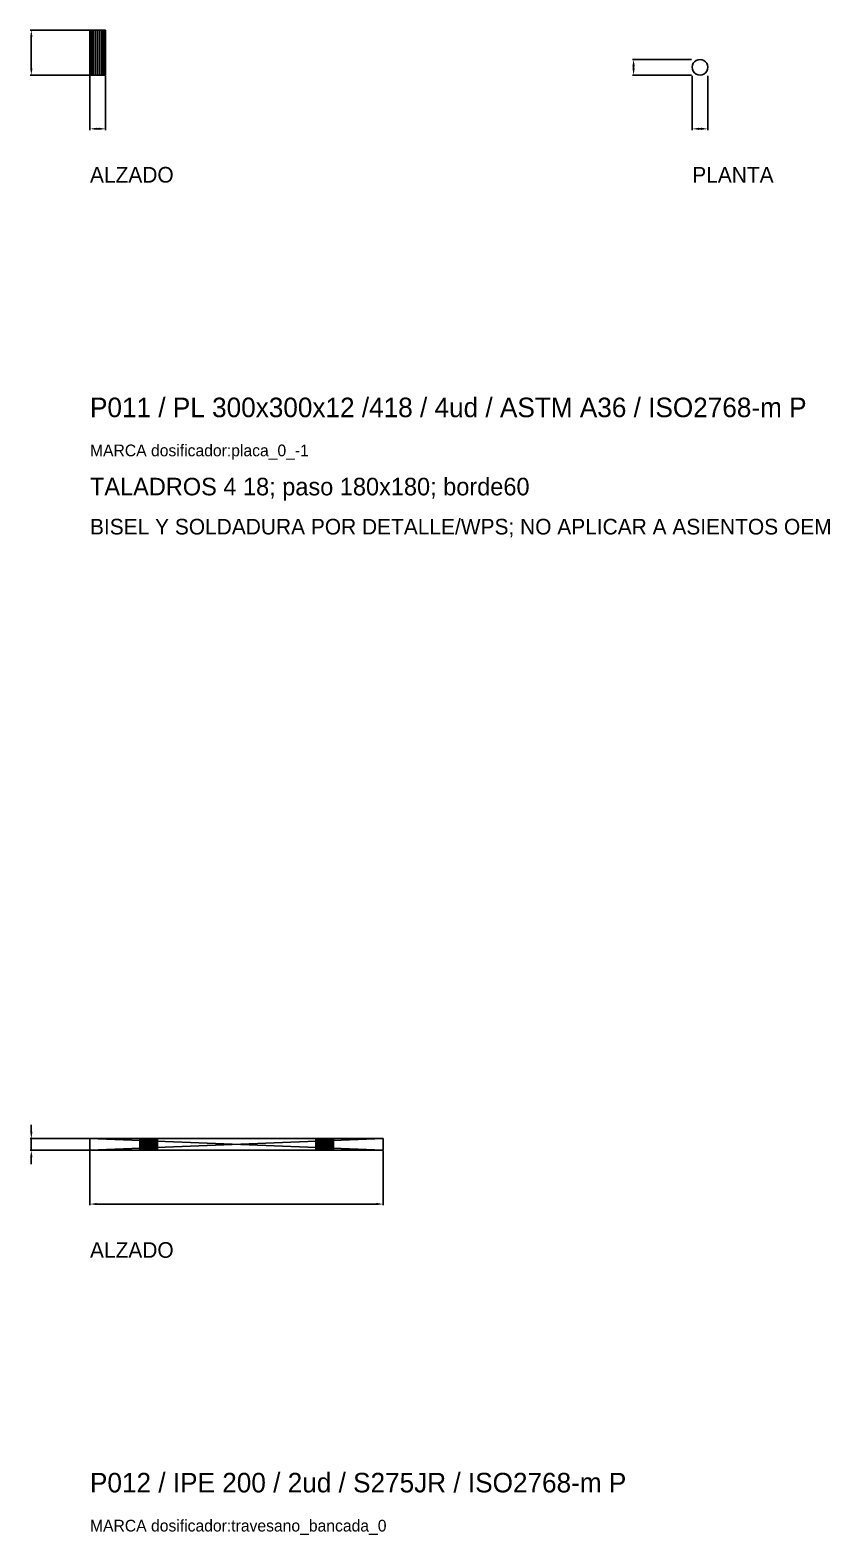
# Model space of a CAD drawing. Header units: millimetres. Extents: x -61 to 13940, y -87340 to 371.
# Drawn here: x -61 to 757, y -11875 to -10335 of the extents above; entities that cross this region are included whole.
import ezdxf

# ---------------------------------------------------------------- set-up
doc = ezdxf.new("R2010")
doc.units = ezdxf.units.MM
for name, color, linetype in [('R18_COTAS_P', 1, 'Continuous'), ('R18_PIEZAS_P', 3, 'Continuous'), ('R18_TEXTOS', 7, 'Continuous')]:
    doc.layers.add(name, color=color, linetype=linetype)
doc.dimstyles.get("Standard").update_dxf_attribs({"dimtxt": 2.5, "dimasz": 2.5, "dimexe": 1.25, "dimexo": 0.625, "dimtad": 1, "dimcen": 2.5, "dimazin": 3, "dimtfac": 1, "dimtmove": 0, "dimatfit": 3, "dimarcsym": 0})

# ---------------------------------------------------------------- blocks, each defined once
blk = doc.blocks.new('*D57')
at = {"layer": 'Defpoints', "color": 0, "transparency": 16777216}
for p in [(0, -10381.2), (16, -10381.2), (16, -10436.2)]:
    blk.add_point(p, dxfattribs=at)
at = {"layer": 'R18_COTAS_P', "color": 0, "lineweight": -2, "transparency": 16777216}
for p, q in [((0, -10381.8), (0, -10437.4)), ((16, -10381.8), (16, -10437.4)), ((7, -10436.2), (9, -10436.2))]:
    blk.add_line(p, q, dxfattribs=at)
at = {"layer": 'R18_COTAS_P', "color": 0, "transparency": 16777216}
for points in [[(7, -10435), (7, -10437.3), (0, -10436.2)], [(9, -10435), (9, -10437.3), (16, -10436.2)]]:
    blk.add_solid(points, dxfattribs=at)
blk = doc.blocks.new('*D58')
at = {"layer": 'Defpoints', "color": 0, "transparency": 16777216}
for p in [(-60, -10335.2), (0, -10335.2), (0, -10381.2)]:
    blk.add_point(p, dxfattribs=at)
at = {"layer": 'R18_COTAS_P', "color": 0, "lineweight": -2, "transparency": 16777216}
for p, q in [((-0.6, -10335.2), (-61.3, -10335.2)), ((-60, -10374.2), (-60, -10342.2)), ((-0.6, -10381.2), (-61.3, -10381.2))]:
    blk.add_line(p, q, dxfattribs=at)
at = {"layer": 'R18_COTAS_P', "color": 0, "transparency": 16777216}
for points in [[(-61.2, -10342.2), (-58.8, -10342.2), (-60, -10335.2)], [(-61.2, -10374.2), (-58.8, -10374.2), (-60, -10381.2)]]:
    blk.add_solid(points, dxfattribs=at)
blk = doc.blocks.new('*D59')
at = {"layer": 'Defpoints', "color": 0, "transparency": 16777216}
for p in [(616, -10381.2), (632, -10381.2), (632, -10436.2)]:
    blk.add_point(p, dxfattribs=at)
at = {"layer": 'R18_COTAS_P', "color": 0, "lineweight": -2, "transparency": 16777216}
for p, q in [((616, -10381.8), (616, -10437.4)), ((632, -10381.8), (632, -10437.4)), ((623, -10436.2), (625, -10436.2))]:
    blk.add_line(p, q, dxfattribs=at)
at = {"layer": 'R18_COTAS_P', "color": 0, "transparency": 16777216}
for points in [[(623, -10435), (623, -10437.3), (616, -10436.2)], [(625, -10435), (625, -10437.3), (632, -10436.2)]]:
    blk.add_solid(points, dxfattribs=at)
blk = doc.blocks.new('*D60')
at = {"layer": 'Defpoints', "color": 0, "transparency": 16777216}
for p in [(556, -10365.2), (616, -10365.2), (616, -10381.2)]:
    blk.add_point(p, dxfattribs=at)
at = {"layer": 'R18_COTAS_P', "color": 0, "lineweight": -2, "transparency": 16777216}
for p, q in [((615.4, -10365.2), (554.8, -10365.2)), ((556, -10374.2), (556, -10372.2)), ((615.4, -10381.2), (554.8, -10381.2))]:
    blk.add_line(p, q, dxfattribs=at)
at = {"layer": 'R18_COTAS_P', "color": 0, "transparency": 16777216}
for points in [[(554.8, -10372.2), (557.2, -10372.2), (556, -10365.2)], [(554.8, -10374.2), (557.2, -10374.2), (556, -10381.2)]]:
    blk.add_solid(points, dxfattribs=at)
blk = doc.blocks.new('*D63')
at = {"layer": 'Defpoints', "color": 0, "transparency": 16777216}
for p in [(0, -11481.2), (300, -11481.2), (300, -11536.2)]:
    blk.add_point(p, dxfattribs=at)
at = {"layer": 'R18_COTAS_P', "color": 0, "lineweight": -2, "transparency": 16777216}
for p, q in [((0, -11481.8), (0, -11537.4)), ((300, -11481.8), (300, -11537.4)), ((7, -11536.2), (293, -11536.2))]:
    blk.add_line(p, q, dxfattribs=at)
at = {"layer": 'R18_COTAS_P', "color": 0, "transparency": 16777216}
for points in [[(7, -11535), (7, -11537.3), (0, -11536.2)], [(293, -11535), (293, -11537.3), (300, -11536.2)]]:
    blk.add_solid(points, dxfattribs=at)
blk = doc.blocks.new('*D64')
at = {"layer": 'Defpoints', "color": 0, "transparency": 16777216}
for p in [(-60, -11469.2), (0, -11469.2), (0, -11481.2)]:
    blk.add_point(p, dxfattribs=at)
at = {"layer": 'R18_COTAS_P', "color": 0, "lineweight": -2, "transparency": 16777216}
for p, q in [((-60, -11462.2), (-60, -11455.2)), ((-0.6, -11469.2), (-61.3, -11469.2)), ((-0.6, -11481.2), (-61.3, -11481.2)), ((-60, -11481.2), (-60, -11469.2)), ((-60, -11488.2), (-60, -11495.2))]:
    blk.add_line(p, q, dxfattribs=at)
at = {"layer": 'R18_COTAS_P', "color": 0, "transparency": 16777216}
for points in [[(-61.2, -11462.2), (-58.8, -11462.2), (-60, -11469.2)], [(-61.2, -11488.2), (-58.8, -11488.2), (-60, -11481.2)]]:
    blk.add_solid(points, dxfattribs=at)

msp = doc.modelspace()

# ---------------------------------------------------------------- linework, layer by layer
at = {"layer": 'R18_PIEZAS_P'}
for p, q in [((0.273, -10335.168), (0, -10335.168)), ((0, -10381.168), (0, -10335.168)), ((1.072, -10335.168), (0.273, -10335.168)), ((0.273, -10381.168), (0.273, -10335.168)), ((2.343, -10335.168), (1.072, -10335.168)), ((1.072, -10381.168), (1.072, -10335.168)), ((4, -10335.168), (2.343, -10335.168)), ((2.343, -10381.168), (2.343, -10335.168)), ((5.929, -10335.168), (4, -10335.168)), ((4, -10381.168), (4, -10335.168)), ((8, -10335.168), (5.929, -10335.168)), ((5.929, -10381.168), (5.929, -10335.168)), ((10.071, -10335.168), (8, -10335.168)), ((8, -10381.168), (8, -10335.168)), ((12, -10335.168), (10.071, -10335.168)), ((10.071, -10381.168), (10.071, -10335.168)), ((13.657, -10335.168), (12, -10335.168)), ((12, -10381.168), (12, -10335.168)), ((14.928, -10335.168), (13.657, -10335.168)), ((13.657, -10381.168), (13.657, -10335.168)), ((15.727, -10335.168), (14.928, -10335.168)), ((14.928, -10381.168), (14.928, -10335.168)), ((16, -10335.168), (15.727, -10335.168)), ((15.727, -10381.168), (15.727, -10335.168)), ((16, -10335.168), (16, -10381.168)), ((616, -10373.168), (616.273, -10371.097)), ((616.273, -10375.238), (616, -10373.168)), ((616.273, -10371.097), (617.072, -10369.168)), ((617.072, -10377.168), (616.273, -10375.238)), ((617.072, -10369.168), (618.343, -10367.511)), ((618.343, -10367.511), (620, -10366.24)), ((620, -10366.24), (621.929, -10365.44)), ((621.929, -10365.44), (624, -10365.168)), ((624, -10365.168), (626.071, -10365.44)), ((626.071, -10365.44), (628, -10366.24)), ((628, -10366.24), (629.657, -10367.511)), ((629.657, -10367.511), (630.928, -10369.168)), ((630.928, -10369.168), (631.727, -10371.097)), ((631.727, -10375.238), (630.928, -10377.168)), ((631.727, -10371.097), (632, -10373.168)), ((632, -10373.168), (631.727, -10375.238)), ((0.273, -10381.168), (0, -10381.168)), ((1.072, -10381.168), (0.273, -10381.168)), ((2.343, -10381.168), (1.072, -10381.168)), ((4, -10381.168), (2.343, -10381.168)), ((5.929, -10381.168), (4, -10381.168)), ((8, -10381.168), (5.929, -10381.168)), ((10.071, -10381.168), (8, -10381.168)), ((12, -10381.168), (10.071, -10381.168)), ((13.657, -10381.168), (12, -10381.168)), ((14.928, -10381.168), (13.657, -10381.168)), ((15.727, -10381.168), (14.928, -10381.168)), ((15.727, -10381.168), (16, -10381.168)), ((618.343, -10378.825), (617.072, -10377.168)), ((620, -10380.096), (618.343, -10378.825)), ((621.929, -10380.895), (620, -10380.096)), ((624, -10381.168), (621.929, -10380.895)), ((626.071, -10380.895), (624, -10381.168)), ((628, -10380.096), (626.071, -10380.895)), ((629.657, -10378.825), (628, -10380.096)), ((630.928, -10377.168), (629.657, -10378.825)), ((51, -11469.168), (0, -11469.168)), ((0, -11469.168), (51.173, -11469.168)), ((0, -11469.168), (51.685, -11469.168)), ((0, -11469.168), (52.517, -11469.168)), ((0, -11469.168), (53.636, -11469.168)), ((0, -11469.168), (55, -11469.168)), ((0, -11469.168), (56.556, -11469.168)), ((0, -11469.168), (58.244, -11469.168)), ((0, -11469.168), (60, -11469.168)), ((0, -11469.168), (61.756, -11469.168)), ((300, -11469.168), (0, -11469.168)), ((0, -11469.168), (63.444, -11469.168)), ((0, -11469.168), (65, -11469.168)), ((0, -11469.168), (66.364, -11469.168)), ((300, -11481.168), (0, -11469.168)), ((0, -11469.168), (0, -11481.168)), ((0, -11481.168), (300, -11469.168)), ((0, -11481.168), (51, -11481.168)), ((51.173, -11481.168), (0, -11481.168)), ((51.685, -11481.168), (0, -11481.168)), ((52.517, -11481.168), (0, -11481.168)), ((53.636, -11481.168), (0, -11481.168)), ((55, -11481.168), (0, -11481.168)), ((56.556, -11481.168), (0, -11481.168)), ((58.244, -11481.168), (0, -11481.168)), ((60, -11481.168), (0, -11481.168)), ((61.756, -11481.168), (0, -11481.168)), ((0, -11481.168), (300, -11481.168)), ((63.444, -11481.168), (0, -11481.168)), ((65, -11481.168), (0, -11481.168)), ((66.364, -11481.168), (0, -11481.168)), ((51.173, -11469.168), (51, -11469.168)), ((51, -11481.168), (51.173, -11469.168)), ((51, -11481.168), (51, -11469.168)), ((51.173, -11481.168), (51, -11469.168)), ((51, -11481.168), (51.173, -11481.168)), ((51.685, -11469.168), (51.173, -11469.168)), ((51.173, -11481.168), (51.685, -11469.168)), ((51.173, -11481.168), (51.173, -11469.168)), ((51.685, -11481.168), (51.173, -11469.168)), ((51.173, -11481.168), (51.685, -11481.168)), ((52.517, -11469.168), (51.685, -11469.168)), ((51.685, -11481.168), (52.517, -11469.168)), ((51.685, -11481.168), (51.685, -11469.168)), ((52.517, -11481.168), (51.685, -11469.168)), ((51.685, -11481.168), (52.517, -11481.168)), ((53.636, -11469.168), (52.517, -11469.168)), ((52.517, -11469.168), (66.364, -11469.168)), ((52.517, -11481.168), (53.636, -11469.168)), ((52.517, -11481.168), (52.517, -11469.168)), ((53.636, -11481.168), (52.517, -11469.168)), ((52.517, -11481.168), (53.636, -11481.168)), ((66.364, -11481.168), (52.517, -11481.168)), ((55, -11469.168), (53.636, -11469.168)), ((53.636, -11469.168), (66.364, -11469.168)), ((53.636, -11469.168), (240, -11469.168)), ((53.636, -11469.168), (241.756, -11469.168)), ((53.636, -11469.168), (243.444, -11469.168)), ((53.636, -11469.168), (245, -11469.168)), ((53.636, -11469.168), (246.364, -11469.168)), ((53.636, -11481.168), (55, -11469.168)), ((53.636, -11481.168), (53.636, -11469.168)), ((55, -11481.168), (53.636, -11469.168)), ((53.636, -11481.168), (55, -11481.168)), ((66.364, -11481.168), (53.636, -11481.168)), ((240, -11481.168), (53.636, -11481.168)), ((241.756, -11481.168), (53.636, -11481.168)), ((243.444, -11481.168), (53.636, -11481.168)), ((245, -11481.168), (53.636, -11481.168)), ((246.364, -11481.168), (53.636, -11481.168)), ((56.556, -11469.168), (55, -11469.168)), ((55, -11469.168), (246.364, -11469.168)), ((55, -11481.168), (56.556, -11469.168)), ((55, -11481.168), (55, -11469.168)), ((56.556, -11481.168), (55, -11469.168)), ((55, -11481.168), (56.556, -11481.168)), ((246.364, -11481.168), (55, -11481.168)), ((58.244, -11469.168), (56.556, -11469.168)), ((56.556, -11469.168), (246.364, -11469.168)), ((56.556, -11481.168), (58.244, -11469.168)), ((56.556, -11481.168), (56.556, -11469.168)), ((58.244, -11481.168), (56.556, -11469.168)), ((56.556, -11481.168), (58.244, -11481.168)), ((246.364, -11481.168), (56.556, -11481.168)), ((60, -11469.168), (58.244, -11469.168)), ((58.244, -11469.168), (300, -11469.168)), ((58.244, -11469.168), (246.364, -11469.168)), ((58.244, -11481.168), (60, -11469.168)), ((58.244, -11481.168), (58.244, -11469.168)), ((60, -11481.168), (58.244, -11469.168)), ((58.244, -11481.168), (60, -11481.168)), ((300, -11481.168), (58.244, -11481.168)), ((246.364, -11481.168), (58.244, -11481.168)), ((60, -11469.168), (61.756, -11469.168)), ((231, -11469.168), (60, -11469.168)), ((231.173, -11469.168), (60, -11469.168)), ((231.685, -11469.168), (60, -11469.168)), ((60, -11469.168), (300, -11469.168)), ((232.517, -11469.168), (60, -11469.168)), ((233.636, -11469.168), (60, -11469.168)), ((235, -11469.168), (60, -11469.168)), ((236.556, -11469.168), (60, -11469.168)), ((238.244, -11469.168), (60, -11469.168)), ((240, -11469.168), (60, -11469.168)), ((60, -11469.168), (246.364, -11469.168)), ((60, -11481.168), (61.756, -11469.168)), ((60, -11481.168), (60, -11469.168)), ((61.756, -11481.168), (60, -11469.168)), ((61.756, -11481.168), (60, -11481.168)), ((60, -11481.168), (231, -11481.168)), ((60, -11481.168), (231.173, -11481.168)), ((60, -11481.168), (231.685, -11481.168)), ((300, -11481.168), (60, -11481.168)), ((60, -11481.168), (232.517, -11481.168)), ((60, -11481.168), (233.636, -11481.168)), ((60, -11481.168), (235, -11481.168)), ((60, -11481.168), (236.556, -11481.168)), ((60, -11481.168), (238.244, -11481.168)), ((60, -11481.168), (240, -11481.168)), ((246.364, -11481.168), (60, -11481.168)), ((61.756, -11469.168), (63.444, -11469.168)), ((231, -11469.168), (61.756, -11469.168)), ((231.173, -11469.168), (61.756, -11469.168)), ((61.756, -11481.168), (63.444, -11469.168)), ((61.756, -11481.168), (61.756, -11469.168)), ((63.444, -11481.168), (61.756, -11469.168)), ((63.444, -11481.168), (61.756, -11481.168)), ((61.756, -11481.168), (231, -11481.168)), ((61.756, -11481.168), (231.173, -11481.168)), ((63.444, -11469.168), (65, -11469.168)), ((231, -11469.168), (63.444, -11469.168)), ((231.173, -11469.168), (63.444, -11469.168)), ((63.444, -11481.168), (65, -11469.168)), ((63.444, -11481.168), (63.444, -11469.168)), ((65, -11481.168), (63.444, -11469.168)), ((65, -11481.168), (63.444, -11481.168)), ((63.444, -11481.168), (231, -11481.168)), ((63.444, -11481.168), (231.173, -11481.168)), ((65, -11469.168), (66.364, -11469.168)), ((231, -11469.168), (65, -11469.168)), ((231.173, -11469.168), (65, -11469.168)), ((300, -11469.168), (65, -11469.168)), ((65, -11469.168), (240, -11469.168)), ((65, -11481.168), (66.364, -11469.168)), ((65, -11481.168), (65, -11469.168)), ((66.364, -11481.168), (65, -11469.168)), ((66.364, -11481.168), (65, -11481.168)), ((65, -11481.168), (231, -11481.168)), ((65, -11481.168), (231.173, -11481.168)), ((65, -11481.168), (300, -11481.168)), ((240, -11481.168), (65, -11481.168)), ((66.364, -11469.168), (67.483, -11469.168)), ((231, -11469.168), (66.364, -11469.168)), ((231.173, -11469.168), (66.364, -11469.168)), ((66.364, -11469.168), (240, -11469.168)), ((66.364, -11481.168), (67.483, -11469.168)), ((66.364, -11481.168), (66.364, -11469.168)), ((67.483, -11481.168), (66.364, -11469.168)), ((67.483, -11481.168), (66.364, -11481.168)), ((66.364, -11481.168), (231, -11481.168)), ((66.364, -11481.168), (231.173, -11481.168)), ((240, -11481.168), (66.364, -11481.168)), ((67.483, -11469.168), (68.315, -11469.168)), ((231, -11469.168), (67.483, -11469.168)), ((231.173, -11469.168), (67.483, -11469.168)), ((67.483, -11469.168), (240, -11469.168)), ((67.483, -11481.168), (68.315, -11469.168)), ((67.483, -11481.168), (67.483, -11469.168)), ((68.315, -11481.168), (67.483, -11469.168)), ((68.315, -11481.168), (67.483, -11481.168)), ((67.483, -11481.168), (231, -11481.168)), ((67.483, -11481.168), (231.173, -11481.168)), ((240, -11481.168), (67.483, -11481.168)), ((68.315, -11469.168), (68.827, -11469.168)), ((231, -11469.168), (68.315, -11469.168)), ((231.173, -11469.168), (68.315, -11469.168)), ((68.315, -11469.168), (240, -11469.168)), ((68.315, -11481.168), (68.827, -11469.168)), ((68.315, -11481.168), (68.315, -11469.168)), ((68.827, -11481.168), (68.315, -11469.168)), ((68.827, -11481.168), (68.315, -11481.168)), ((68.315, -11481.168), (231, -11481.168)), ((68.315, -11481.168), (231.173, -11481.168)), ((240, -11481.168), (68.315, -11481.168)), ((68.827, -11469.168), (69, -11469.168)), ((231, -11469.168), (68.827, -11469.168)), ((231.173, -11469.168), (68.827, -11469.168)), ((68.827, -11469.168), (240, -11469.168)), ((68.827, -11481.168), (69, -11469.168)), ((68.827, -11481.168), (68.827, -11469.168)), ((69, -11481.168), (68.827, -11469.168)), ((69, -11481.168), (68.827, -11481.168)), ((68.827, -11481.168), (231, -11481.168)), ((68.827, -11481.168), (231.173, -11481.168)), ((240, -11481.168), (68.827, -11481.168)), ((69, -11469.168), (231, -11469.168)), ((231.173, -11469.168), (69, -11469.168)), ((69, -11469.168), (231.685, -11469.168)), ((69, -11469.168), (232.517, -11469.168)), ((69, -11469.168), (233.636, -11469.168)), ((69, -11469.168), (235, -11469.168)), ((69, -11469.168), (236.556, -11469.168)), ((69, -11469.168), (238.244, -11469.168)), ((69, -11469.168), (240, -11469.168)), ((69, -11469.168), (69, -11481.168)), ((231, -11481.168), (69, -11481.168)), ((69, -11481.168), (231.173, -11481.168)), ((231.685, -11481.168), (69, -11481.168)), ((232.517, -11481.168), (69, -11481.168)), ((233.636, -11481.168), (69, -11481.168)), ((235, -11481.168), (69, -11481.168)), ((236.556, -11481.168), (69, -11481.168)), ((238.244, -11481.168), (69, -11481.168)), ((240, -11481.168), (69, -11481.168)), ((231, -11469.168), (231.173, -11469.168)), ((231, -11481.168), (231.173, -11469.168)), ((231, -11481.168), (231, -11469.168)), ((231.173, -11481.168), (231, -11469.168)), ((231.173, -11481.168), (231, -11481.168)), ((231.685, -11469.168), (231.173, -11469.168)), ((231.173, -11481.168), (231.685, -11469.168)), ((231.173, -11481.168), (231.173, -11469.168)), ((231.685, -11481.168), (231.173, -11469.168)), ((231.173, -11481.168), (231.685, -11481.168)), ((232.517, -11469.168), (231.685, -11469.168)), ((231.685, -11481.168), (232.517, -11469.168)), ((231.685, -11481.168), (231.685, -11469.168)), ((232.517, -11481.168), (231.685, -11469.168)), ((231.685, -11481.168), (232.517, -11481.168)), ((233.636, -11469.168), (232.517, -11469.168)), ((232.517, -11481.168), (233.636, -11469.168)), ((232.517, -11481.168), (232.517, -11469.168)), ((233.636, -11481.168), (232.517, -11469.168)), ((232.517, -11481.168), (233.636, -11481.168)), ((235, -11469.168), (233.636, -11469.168)), ((233.636, -11481.168), (235, -11469.168)), ((233.636, -11481.168), (233.636, -11469.168)), ((235, -11481.168), (233.636, -11469.168)), ((233.636, -11481.168), (235, -11481.168)), ((236.556, -11469.168), (235, -11469.168)), ((235, -11469.168), (300, -11469.168)), ((235, -11481.168), (236.556, -11469.168)), ((235, -11481.168), (235, -11469.168)), ((236.556, -11481.168), (235, -11469.168)), ((235, -11481.168), (236.556, -11481.168)), ((300, -11481.168), (235, -11481.168)), ((238.244, -11469.168), (236.556, -11469.168)), ((236.556, -11469.168), (300, -11469.168)), ((236.556, -11481.168), (238.244, -11469.168)), ((236.556, -11481.168), (236.556, -11469.168)), ((238.244, -11481.168), (236.556, -11469.168)), ((236.556, -11481.168), (238.244, -11481.168)), ((300, -11481.168), (236.556, -11481.168)), ((240, -11469.168), (238.244, -11469.168)), ((238.244, -11469.168), (300, -11469.168)), ((238.244, -11481.168), (240, -11469.168)), ((238.244, -11481.168), (238.244, -11469.168)), ((240, -11481.168), (238.244, -11469.168)), ((238.244, -11481.168), (240, -11481.168)), ((300, -11481.168), (238.244, -11481.168)), ((300, -11469.168), (240, -11469.168)), ((241.756, -11469.168), (240, -11469.168)), ((240, -11469.168), (246.364, -11469.168)), ((240, -11469.168), (247.483, -11469.168)), ((240, -11469.168), (248.315, -11469.168)), ((240, -11469.168), (248.827, -11469.168)), ((240, -11469.168), (249, -11469.168)), ((240, -11481.168), (241.756, -11469.168)), ((240, -11481.168), (240, -11469.168)), ((241.756, -11481.168), (240, -11469.168)), ((240, -11481.168), (300, -11481.168)), ((240, -11481.168), (241.756, -11481.168)), ((246.364, -11481.168), (240, -11481.168)), ((247.483, -11481.168), (240, -11481.168)), ((248.315, -11481.168), (240, -11481.168)), ((248.827, -11481.168), (240, -11481.168)), ((249, -11481.168), (240, -11481.168)), ((300, -11469.168), (241.756, -11469.168)), ((243.444, -11469.168), (241.756, -11469.168)), ((241.756, -11469.168), (249, -11469.168)), ((241.756, -11481.168), (243.444, -11469.168)), ((241.756, -11481.168), (241.756, -11469.168)), ((243.444, -11481.168), (241.756, -11469.168)), ((241.756, -11481.168), (300, -11481.168)), ((241.756, -11481.168), (243.444, -11481.168)), ((249, -11481.168), (241.756, -11481.168)), ((300, -11469.168), (243.444, -11469.168)), ((245, -11469.168), (243.444, -11469.168)), ((249, -11469.168), (243.444, -11469.168)), ((243.444, -11481.168), (245, -11469.168)), ((243.444, -11481.168), (243.444, -11469.168)), ((245, -11481.168), (243.444, -11469.168)), ((243.444, -11481.168), (300, -11481.168)), ((243.444, -11481.168), (245, -11481.168)), ((243.444, -11481.168), (249, -11481.168)), ((300, -11469.168), (245, -11469.168)), ((246.364, -11469.168), (245, -11469.168)), ((249, -11469.168), (245, -11469.168)), ((245, -11481.168), (246.364, -11469.168)), ((245, -11481.168), (245, -11469.168)), ((246.364, -11481.168), (245, -11469.168)), ((245, -11481.168), (300, -11481.168)), ((245, -11481.168), (246.364, -11481.168)), ((245, -11481.168), (249, -11481.168)), ((300, -11469.168), (246.364, -11469.168)), ((247.483, -11469.168), (246.364, -11469.168)), ((249, -11469.168), (246.364, -11469.168)), ((246.364, -11481.168), (247.483, -11469.168)), ((246.364, -11481.168), (246.364, -11469.168)), ((247.483, -11481.168), (246.364, -11469.168)), ((246.364, -11481.168), (300, -11481.168)), ((246.364, -11481.168), (247.483, -11481.168)), ((246.364, -11481.168), (249, -11481.168)), ((300, -11469.168), (247.483, -11469.168)), ((248.315, -11469.168), (247.483, -11469.168)), ((249, -11469.168), (247.483, -11469.168)), ((247.483, -11481.168), (248.315, -11469.168)), ((247.483, -11481.168), (247.483, -11469.168)), ((248.315, -11481.168), (247.483, -11469.168)), ((247.483, -11481.168), (300, -11481.168)), ((247.483, -11481.168), (248.315, -11481.168)), ((247.483, -11481.168), (249, -11481.168)), ((300, -11469.168), (248.315, -11469.168)), ((248.827, -11469.168), (248.315, -11469.168)), ((248.315, -11481.168), (248.827, -11469.168)), ((248.315, -11481.168), (248.315, -11469.168)), ((248.827, -11481.168), (248.315, -11469.168)), ((248.315, -11481.168), (300, -11481.168)), ((248.315, -11481.168), (248.827, -11481.168)), ((300, -11469.168), (248.827, -11469.168)), ((249, -11469.168), (248.827, -11469.168)), ((248.827, -11481.168), (249, -11469.168)), ((248.827, -11481.168), (248.827, -11469.168)), ((249, -11481.168), (248.827, -11469.168)), ((248.827, -11481.168), (300, -11481.168)), ((248.827, -11481.168), (249, -11481.168)), ((300, -11469.168), (249, -11469.168)), ((249, -11469.168), (249, -11481.168)), ((249, -11481.168), (300, -11481.168)), ((300, -11481.168), (300, -11469.168))]:
    msp.add_line(p, q, dxfattribs=at)

# ---------------------------------------------------------------- texts
at = {"layer": 'R18_TEXTOS'}
for s, height, p in [('ALZADO', 16, (0, -10491.168)), ('PLANTA', 16, (616, -10491.168)), ('P011 / PL 300x300x12 /418 / 4ud / ASTM A36 / ISO2768-m P', 20, (0, -10731.168)), ('MARCA dosificador:placa_0_-1', 12, (0, -10771.168)), ('TALADROS 4 18; paso 180x180; borde60', 18, (0, -10811.168)), ('BISEL Y SOLDADURA POR DETALLE/WPS; NO APLICAR A ASIENTOS OEM', 16, (0, -10851.168)), ('ALZADO', 16, (0, -11591.168)), ('P012 / IPE 200 / 2ud / S275JR / ISO2768-m P', 20, (0, -11831.168)), ('MARCA dosificador:travesano_bancada_0', 12, (0, -11871.168))]:
    msp.add_text(s, height=height, dxfattribs=at).set_placement(p)

# ---------------------------------------------------------------- dimensions: what is measured, and where the dimension line sits
at = {"layer": 'R18_COTAS_P'}
for base, p1, p2, picture, middle in [((-60, -10335.168), (0, -10381.168), (0, -10335.168), '*D58', (-60, -10358.168)), ((556, -10365.168), (616, -10381.168), (616, -10365.168), '*D60', (556, -10373.168)), ((-60, -11469.168), (0, -11481.168), (0, -11469.168), '*D64', (-60, -11475.168))]:
    dim = msp.add_linear_dim(base=base, p1=p1, p2=p2, angle=90, dimstyle='Standard', override={"dimtxt": 16, "dimasz": 7, "dimtad": 1, "dimdec": 2}, dxfattribs=at)
    dim.commit()
    dim.dimension.update_dxf_attribs({"geometry": picture, "text_midpoint": middle})
for base, p1, p2, picture, middle in [((16, -10436.168), (0, -10381.168), (16, -10381.168), '*D57', (8, -10436.168)), ((632, -10436.168), (616, -10381.168), (632, -10381.168), '*D59', (624, -10436.168)), ((300, -11536.168), (0, -11481.168), (300, -11481.168), '*D63', (150, -11536.168))]:
    dim = msp.add_linear_dim(base=base, p1=p1, p2=p2, dimstyle='Standard', override={"dimtxt": 16, "dimasz": 7, "dimtad": 1, "dimdec": 2}, dxfattribs=at)
    dim.commit()
    dim.dimension.update_dxf_attribs({"geometry": picture, "text_midpoint": middle})

doc.saveas('drawing.dxf')
